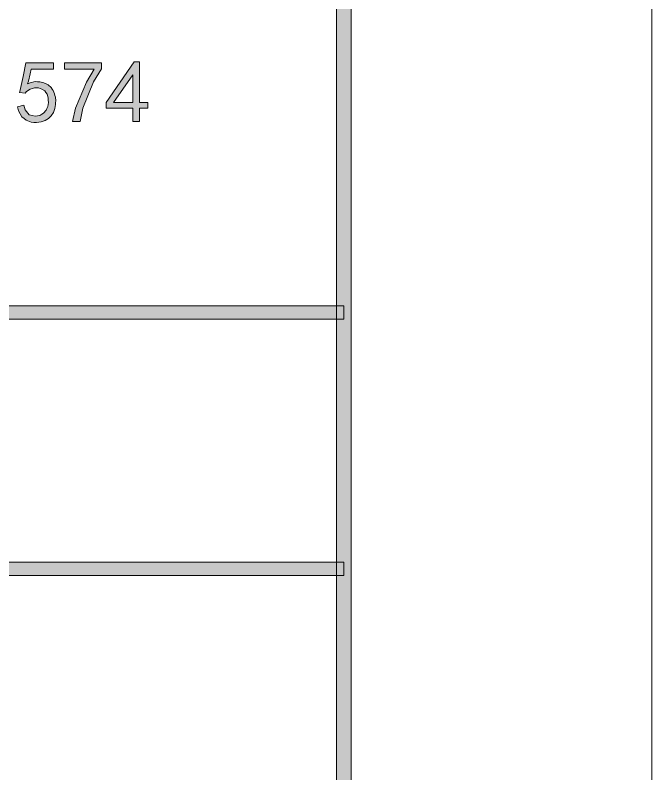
# Model space of a CAD drawing. Header units: millimetres. Extents: x 0 to 414, y 0 to 292.
# Drawn here: x 393.73 to 414.08, y 197.03 to 221.31 of the extents above; entities that cross this region are included whole.
import ezdxf

# ---------------------------------------------------------------- set-up
doc = ezdxf.new("R2010")
doc.units = ezdxf.units.MM

msp = doc.modelspace()

# ---------------------------------------------------------------- hatches: boundary and pattern name
h = msp.add_hatch(color=0)
h.dxf.hatch_style = 2
h.paths.add_polyline_path([(404.473833, 9.609667), (403.997583, 10.085917), (403.997583, 282.380972), (404.473833, 282.857222)])
h = msp.add_hatch(color=0)
h.dxf.hatch_style = 2
h.paths.add_polyline_path([(394.006917, 218.429417), (394.045722, 218.28125), (394.17625, 218.115444), (394.2715, 218.097806), (394.36675, 218.080167), (394.518444, 218.101333), (394.578417, 218.136611), (394.634861, 218.171889), (394.719528, 218.267139), (394.744222, 218.323583), (394.768917, 218.383556), (394.790083, 218.514083), (394.786556, 218.584639), (394.786556, 218.658722), (394.74775, 218.778667), (394.708944, 218.828056), (394.673667, 218.880972), (394.581944, 218.944472), (394.5255, 218.962111), (394.472583, 218.97975), (394.345583, 218.97975), (394.278556, 218.962111), (394.208, 218.944472), (394.095111, 218.866861), (394.04925, 218.806889), (393.862278, 218.828056), (393.872861, 218.863333), (393.978694, 219.339583), (394.073944, 219.784083), (394.948833, 219.784083), (394.948833, 219.583), (394.23975, 219.583), (394.211528, 219.434833), (394.155083, 219.194944), (394.126861, 219.10675), (394.211528, 219.145556), (394.36675, 219.180833), (394.437306, 219.177306), (394.511389, 219.177306), (394.648972, 219.142028), (394.716, 219.113806), (394.783028, 219.082056), (394.878278, 218.997389), (394.910028, 218.944472), (394.941778, 218.891556), (394.984111, 218.78925), (394.998222, 218.736333), (395.012333, 218.683417), (395.022917, 218.567), (395.019389, 218.507028), (395.019389, 218.447056), (394.991167, 218.323583), (394.97, 218.256556), (394.948833, 218.193056), (394.881806, 218.09075), (394.835944, 218.048417), (394.793611, 218.006083), (394.68425, 217.939056), (394.62075, 217.914361), (394.55725, 217.889667), (394.409083, 217.8685), (394.327944, 217.875556), (394.243278, 217.882611), (394.084528, 217.942583), (394.010444, 217.999028), (393.936361, 218.051944), (393.834056, 218.242444), (393.805833, 218.372972)])
h = msp.add_hatch(color=0)
h.dxf.hatch_style = 2
h.paths.add_polyline_path([(395.559139, 217.907306), (395.657917, 218.330639), (396.007167, 219.166722), (396.257639, 219.583), (395.305139, 219.583), (395.305139, 219.784083), (396.490472, 219.784083), (396.490472, 219.593583), (396.229417, 219.173778), (395.887222, 218.330639), (395.802556, 217.907306)])
h = msp.add_hatch(color=0)
h.paths.add_polyline_path([(397.488833, 218.330639), (396.635111, 218.330639), (396.635111, 218.517611), (397.531167, 219.815833), (397.7005, 219.815833), (397.7005, 218.517611), (397.965083, 218.517611), (397.965083, 218.330639), (397.7005, 218.330639), (397.7005, 217.907306), (397.488833, 217.907306)])
h.paths.add_polyline_path([(397.488833, 218.517611), (397.488833, 219.396028), (396.867944, 218.517611)])
h = msp.add_hatch(color=0)
h.dxf.hatch_style = 2
h.paths.add_polyline_path([(404.237472, 212.008861), (404.237472, 211.585528), (354.957944, 211.585528), (354.957944, 212.008861)])
h = msp.add_hatch(color=0)
h.dxf.hatch_style = 2
h.paths.add_polyline_path([(404.237472, 203.806778), (404.237472, 203.383444), (354.957944, 203.383444), (354.957944, 203.806778)])

# ---------------------------------------------------------------- linework, layer by layer
at = {"color": 0, "lineweight": 0}
for points in [[(0, 0), (0, 292.466889), (414.0835, 292.466889), (414.0835, 0)], [(404.473833, 9.609667), (403.997583, 10.085917), (403.997583, 282.380972), (404.473833, 282.857222)], [(394.006917, 218.429417), (394.045722, 218.28125), (394.17625, 218.115444), (394.2715, 218.097806), (394.36675, 218.080167), (394.518444, 218.101333), (394.578417, 218.136611), (394.634861, 218.171889), (394.719528, 218.267139), (394.744222, 218.323583), (394.768917, 218.383556), (394.790083, 218.514083), (394.786556, 218.584639), (394.786556, 218.658722), (394.74775, 218.778667), (394.708944, 218.828056), (394.673667, 218.880972), (394.581944, 218.944472), (394.5255, 218.962111), (394.472583, 218.97975), (394.345583, 218.97975), (394.278556, 218.962111), (394.208, 218.944472), (394.095111, 218.866861), (394.04925, 218.806889), (393.862278, 218.828056), (393.872861, 218.863333), (393.978694, 219.339583), (394.073944, 219.784083), (394.948833, 219.784083), (394.948833, 219.583), (394.23975, 219.583), (394.211528, 219.434833), (394.155083, 219.194944), (394.126861, 219.10675), (394.211528, 219.145556), (394.36675, 219.180833), (394.437306, 219.177306), (394.511389, 219.177306), (394.648972, 219.142028), (394.716, 219.113806), (394.783028, 219.082056), (394.878278, 218.997389), (394.910028, 218.944472), (394.941778, 218.891556), (394.984111, 218.78925), (394.998222, 218.736333), (395.012333, 218.683417), (395.022917, 218.567), (395.019389, 218.507028), (395.019389, 218.447056), (394.991167, 218.323583), (394.97, 218.256556), (394.948833, 218.193056), (394.881806, 218.09075), (394.835944, 218.048417), (394.793611, 218.006083), (394.68425, 217.939056), (394.62075, 217.914361), (394.55725, 217.889667), (394.409083, 217.8685), (394.327944, 217.875556), (394.243278, 217.882611), (394.084528, 217.942583), (394.010444, 217.999028), (393.936361, 218.051944), (393.834056, 218.242444), (393.805833, 218.372972)], [(395.559139, 217.907306), (395.657917, 218.330639), (396.007167, 219.166722), (396.257639, 219.583), (395.305139, 219.583), (395.305139, 219.784083), (396.490472, 219.784083), (396.490472, 219.593583), (396.229417, 219.173778), (395.887222, 218.330639), (395.802556, 217.907306)], [(397.488833, 218.330639), (396.635111, 218.330639), (396.635111, 218.517611), (397.531167, 219.815833), (397.7005, 219.815833), (397.7005, 218.517611), (397.965083, 218.517611), (397.965083, 218.330639), (397.7005, 218.330639), (397.7005, 217.907306), (397.488833, 217.907306)], [(397.488833, 218.517611), (397.488833, 219.396028), (396.867944, 218.517611)], [(404.237472, 212.008861), (404.237472, 211.585528), (354.957944, 211.585528), (354.957944, 212.008861)], [(404.237472, 203.806778), (404.237472, 203.383444), (354.957944, 203.383444), (354.957944, 203.806778)]]:
    msp.add_lwpolyline(points, close=True, dxfattribs=at)

doc.saveas('drawing.dxf')
